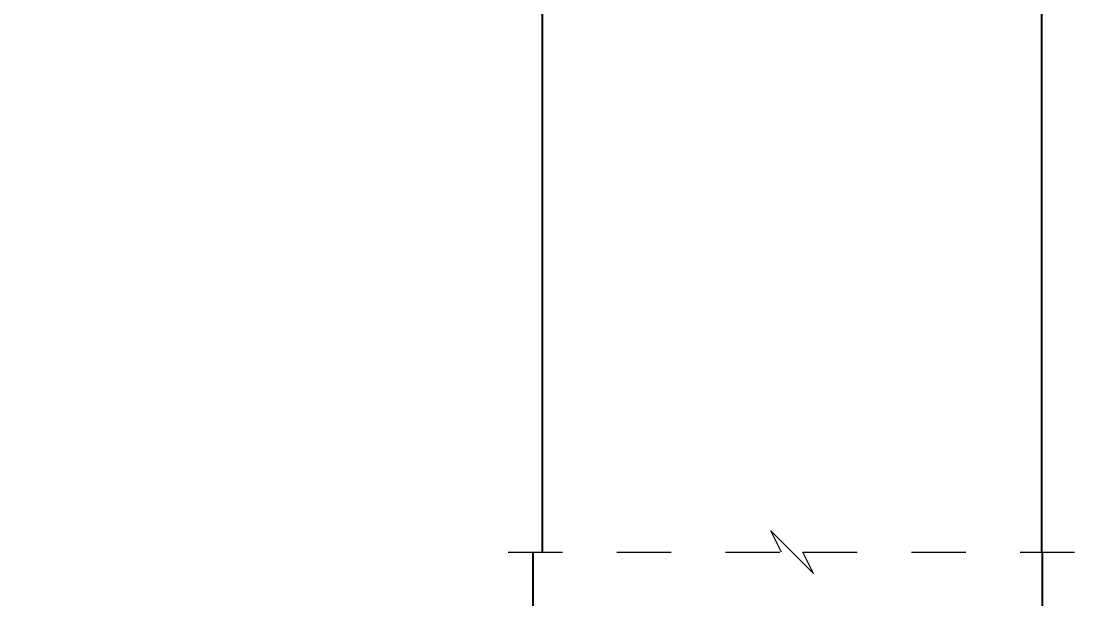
# Model space of a CAD drawing. Header units: inches. Extents: x 0 to 81.1, y 0 to 52.1.
# Drawn here: x 73.37 to 75.312, y 32.227 to 33.29 of the extents above; entities that cross this region are included whole.
import ezdxf

# ---------------------------------------------------------------- set-up
doc = ezdxf.new("R2010")
doc.units = ezdxf.units.IN
doc.header["$MEASUREMENT"] = 0
doc.linetypes.add('SLD-Dashed', pattern=[0.075, 0.05, -0.025])
doc.linetypes.add('SLD-Solid', pattern=[0])
doc.styles.get("Standard").update_dxf_attribs({"font": 'arial.ttf'})
doc.dimstyles.get("Standard").update_dxf_attribs({"dimtxt": 0.18, "dimasz": 0.18, "dimexe": 0.18, "dimexo": 0.0625, "dimgap": 0.09, "dimtad": 0, "dimtih": 1, "dimtoh": 1, "dimdec": 4, "dimzin": 0, "dimdsep": 46, "dimtxsty": 'Standard', "dimcen": 0.09, "dimadec": 0, "dimazin": 0, "dimtfac": 1, "dimtdec": 4, "dimtofl": 0, "dimtmove": 0, "dimatfit": 3, "dimfxl": 1, "dimtolj": 1, "dimtzin": 0, "dimarcsym": 0})

# ---------------------------------------------------------------- blocks, each defined once
blk = doc.blocks.new('*D45')
at = {"color": 0, "lineweight": -2, "transparency": 16777216}
for p, q in [((74.25, 33.8125), (71.3825, 33.8125)), ((71.5625, 32.7125), (71.5625, 30.5865)), ((71.5625, 27.4125), (71.5625, 29.5385)), ((74.25, 26.3125), (71.3825, 26.3125))]:
    blk.add_line(p, q, dxfattribs=at)
at = {"color": 0, "transparency": 16777216}
for points in [[(71.3792, 32.7125), (71.7458, 32.7125), (71.5625, 33.8125)], [(71.3792, 27.4125), (71.7458, 27.4125), (71.5625, 26.3125)]]:
    blk.add_solid(points, dxfattribs=at)
at = {"layer": 'Defpoints', "color": 0, "transparency": 16777216}
for p in [(74.3125, 33.8125), (71.5625, 26.3125), (74.3125, 26.3125)]:
    blk.add_point(p, dxfattribs=at)
at = {"color": 0, "transparency": 16777216, "insert": (71.5625, 30.0625), "char_height": 0.85, "attachment_point": 5}
blk.add_mtext('\\A1;7.5000', dxfattribs=at)

msp = doc.modelspace()

# ---------------------------------------------------------------- linework, layer by layer
at = {"color": 7, "linetype": 'SLD-Solid', "lineweight": 25}
for p, q in [((74.32954, 33.81315), (74.32954, 32.31315)), ((75.24954, 32.31315), (75.24954, 33.81315))]:
    msp.add_line(p, q, dxfattribs=at)
at = {"color": 7, "linetype": 'SLD-Dashed', "lineweight": 18}
for p, q in [((74.75017, 32.35252), (74.78954, 32.31315)), ((74.76986, 32.31315), (74.75017, 32.35252)), ((74.26704, 32.31315), (74.76986, 32.31315)), ((74.78954, 32.31315), (74.82891, 32.27378)), ((74.80923, 32.31315), (75.31204, 32.31315)), ((74.82891, 32.27378), (74.80923, 32.31315))]:
    msp.add_line(p, q, dxfattribs=at)
for p, q in [((74.3125, 32.3125), (74.3125, 27.75)), ((75.25, 32.3125), (75.25, 27.75))]:
    msp.add_line(p, q)

# ---------------------------------------------------------------- dimensions: what is measured, and where the dimension line sits
at = {"color": 2}
dim = msp.add_linear_dim(base=(71.5625, 26.3125), p1=(74.3125, 33.8125), p2=(74.3125, 26.3125), angle=90, dimstyle='Standard', override={"dimtxt": 0.85, "dimasz": 1.1}, dxfattribs=at)
dim.commit()
dim.dimension.update_dxf_attribs({"geometry": '*D45', "text_midpoint": (71.5625, 30.0625)})

doc.saveas('drawing.dxf')
